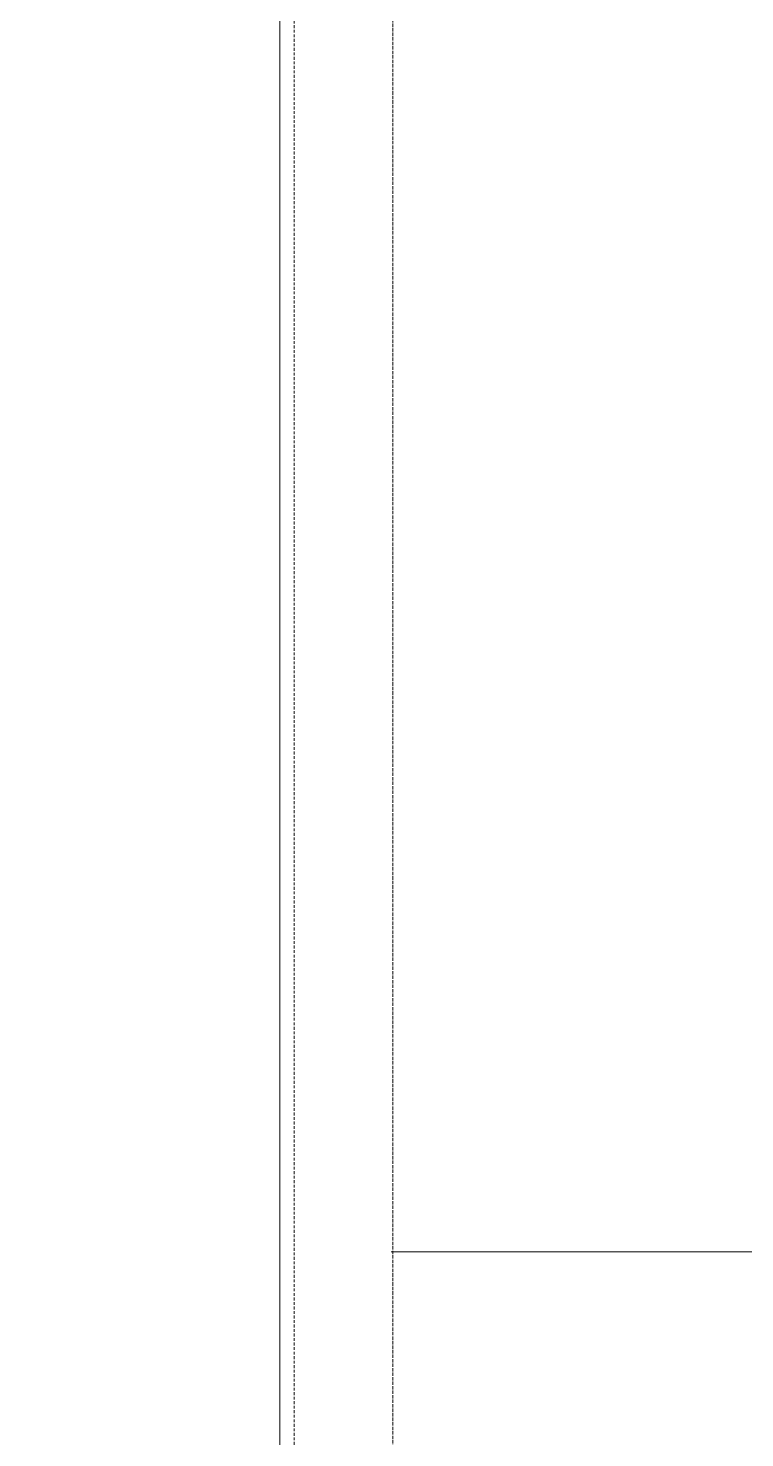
# Model space of a CAD drawing. Header units: millimetres. Extents: x -10915 to 62537, y -37640 to 44223.
# Drawn here: x 7715.8 to 7969.8, y 13669.9 to 14169.8 of the extents above; entities that cross this region are included whole.
import ezdxf

# ---------------------------------------------------------------- set-up
doc = ezdxf.new("R2010")
doc.units = ezdxf.units.MM
doc.linetypes.add('200_ШТРИХ_ш1п0_6_', pattern=[1.6, 1, -0.6])
doc.layers.add('Перекрытие штриховка', color=7, linetype='Continuous', lineweight=18)
doc.layers.add('Сантехника', color=7, linetype='Continuous', lineweight=18)

# ---------------------------------------------------------------- blocks, each defined once
blk = doc.blocks.new('ADSK_Умывальник с 3 смесителемями - Умывальник-1755934-План полов 4-го этажа')
at = {"layer": 'Сантехника', "linetype": '200_ШТРИХ_ш1п0_6_'}
for p, q in [((780, -380), (-780, -380)), ((-770, -420), (770, -420))]:
    blk.add_line(p, q, dxfattribs=at)
at = {"layer": 'Сантехника', "color": 251, "linetype": '200_ШТРИХ_ш1п0_6_', "true_color": 0x666666}
for p, q in [((-780, -380), (780, -380)), ((780, -380), (-780, -380)), ((-785, -385), (785, -385)), ((770, -420), (-770, -420))]:
    blk.add_line(p, q, dxfattribs=at)

msp = doc.modelspace()

# ---------------------------------------------------------------- hatches: boundary and pattern name
at = {"layer": 'Перекрытие штриховка', "lineweight": 9, "true_color": 0x787878}
h = msp.add_hatch(dxfattribs=at)
h.set_pattern_fill('FP_32', color=8, style=0, pattern_type=2)
h.set_pattern_definition([(270, (9002.2, 17335.4), (600, 4e-14), []), (0, (9002.2, 17335.4), (0, 600), [])])
h.paths.add_polyline_path([(10009.565, 12248.264), (10020, 12248.264), (10020, 12288.264), (9970.565, 12288.264), (9970.565, 12294.764), (9954.065, 12294.764), (9954.065, 12321.764), (9942.565, 12321.764), (9942.565, 12328.264), (10020, 12328.264), (10020, 12628.264), (10029.565, 12628.264), (10029.565, 12681.264), (10102, 12681.264), (10102, 14970.09), (8925, 14970.09), (8925, 14710.105), (7422, 14710.105), (7422, 12681.264), (8999.565, 12681.264), (8999.565, 12628.264), (9010, 12628.264), (9010, 12328.264), (9086.565, 12328.264), (9086.565, 12321.764), (9075.065, 12321.764), (9075.065, 12294.764), (9058.565, 12294.764), (9058.565, 12288.264), (9010, 12288.264), (9010, 12248.264), (9816.283, 12248.264), (9920.018, 12308.155), (9923.268, 12302.526), (9933.297, 12308.155), (9946.936, 12285.014), (9956.686, 12290.644), (9959.727, 12284.894), (9896.283, 12248.264), (9970.565, 12248.264)])
h.paths.add_polyline_path([(8481.078, 12628.264), (8481.078, 12648.264), (7468.494, 12648.264), (7468.494, 12628.264), (8237.288, 12628.264)])
h.paths.add_polyline_path([(8980, 12628.264), (8980, 12648.264), (8830, 12648.264), (8830, 12628.264)])
h.paths.add_polyline_path([(7590, 12687.605), (7560, 12688.59), (7538.038, 12691.084), (7517.597, 12695.218), (7491.664, 12704.458), (7465.931, 12719.334), (7450.28, 12732.048), (7436.418, 12749.337), (7427.882, 12768.096), (7425, 12787.605), (7425, 14587.605), (7427.882, 14607.114), (7436.418, 14625.874), (7450.28, 14643.162), (7468.934, 14658.316), (7491.664, 14670.752), (7517.597, 14679.993), (7545.736, 14685.684), (7590, 14687.605), (7615, 14687.605), (7666.18, 14681.839), (7716.058, 14664.033), (7758.403, 14637.427), (7794.821, 14601.008), (7822.223, 14557.399), (7839.233, 14508.785), (7845, 14457.605), (7843.873, 12907.605), (7839.233, 12866.426), (7822.223, 12817.812), (7791.925, 12771.307), (7755.54, 12735.985), (7714.793, 12710.383), (7666.18, 12693.372), (7615, 12687.605)])

# ---------------------------------------------------------------- block references
at = {"layer": 'Сантехника', "color": 254, "linetype": '200_ШТРИХ_ш1п0_6_', "true_color": 0xdddddd, "rotation": 89.99999999999945}
msp.add_blockref('ADSK_Умывальник с 3 смесителемями - Умывальник-1755934-План полов 4-го этажа', (7425, 13687.605), dxfattribs=at)

doc.saveas('drawing.dxf')
